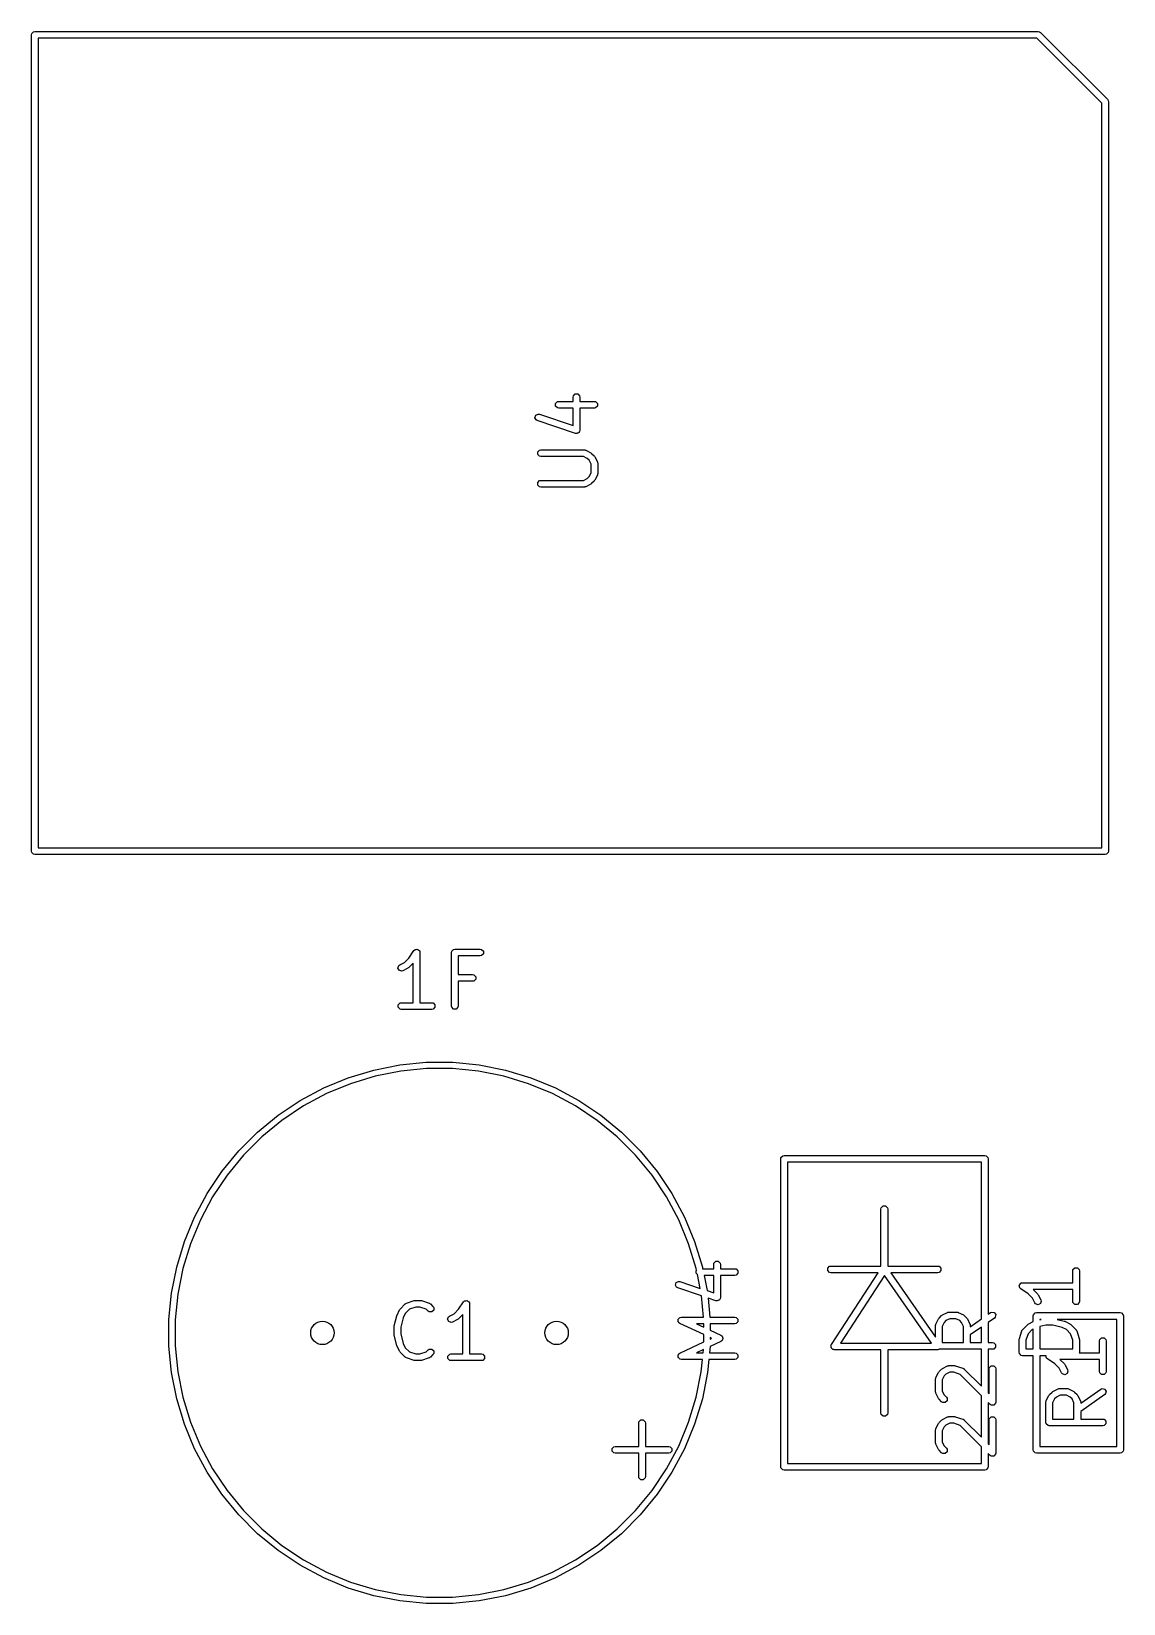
# Model space of a CAD drawing. Header units: inches. Extents: x -1.73 to 1.98, y -0.03 to 4.65.
# Drawn here: x 0.227 to 0.87, y 3.057 to 3.982 of the extents above; entities that cross this region are included whole.
import ezdxf

# ---------------------------------------------------------------- set-up
doc = ezdxf.new("R2010")
doc.units = ezdxf.units.IN
doc.header["$MEASUREMENT"] = 0
doc.layers.add('BLACK', color=250, linetype='CONTINUOUS')

msp = doc.modelspace()

# ---------------------------------------------------------------- linework, layer by layer
at = {"layer": 'BLACK', "linetype": 'CONTINUOUS'}
for p, q in [((0.22739, 3.98031), (0.22754, 3.98107)), ((0.22739, 3.5), (0.22739, 3.98031)), ((0.22754, 3.98107), (0.22861, 3.98213)), ((0.22861, 3.98213), (0.22936, 3.98228)), ((0.22936, 3.98228), (0.81991, 3.98228)), ((0.23133, 3.97835), (0.23133, 3.50197)), ((0.8191, 3.97835), (0.23133, 3.97835)), ((0.85732, 3.94013), (0.8191, 3.97835)), ((0.81991, 3.98228), (0.82067, 3.98213)), ((0.82067, 3.98213), (0.82131, 3.98171)), ((0.82131, 3.98171), (0.86068, 3.94234)), ((0.86068, 3.94234), (0.8611, 3.9417)), ((0.8611, 3.9417), (0.86125, 3.94094)), ((0.86125, 3.94094), (0.86125, 3.5)), ((0.85732, 3.50197), (0.85732, 3.94013)), ((0.54622, 3.76715), (0.54637, 3.76791)), ((0.54622, 3.76462), (0.54622, 3.76715)), ((0.54637, 3.76791), (0.54744, 3.76897)), ((0.54744, 3.76897), (0.54894, 3.76897)), ((0.54894, 3.76897), (0.55001, 3.76791)), ((0.55001, 3.76791), (0.55016, 3.76715)), ((0.55016, 3.76715), (0.55016, 3.76462)), ((0.52373, 3.75502), (0.52421, 3.75645)), ((0.52421, 3.75645), (0.52555, 3.75712)), ((0.52555, 3.75712), (0.52632, 3.75702)), ((0.52632, 3.75702), (0.54622, 3.75039)), ((0.53587, 3.76341), (0.53694, 3.76447)), ((0.53587, 3.7619), (0.53587, 3.76341)), ((0.53694, 3.76084), (0.53587, 3.7619)), ((0.53694, 3.76447), (0.53769, 3.76462)), ((0.53769, 3.76069), (0.53694, 3.76084)), ((0.53769, 3.76462), (0.54622, 3.76462)), ((0.54622, 3.76069), (0.53769, 3.76069)), ((0.54622, 3.75039), (0.54622, 3.76069)), ((0.55016, 3.76462), (0.55869, 3.76462)), ((0.55869, 3.76069), (0.55016, 3.76069)), ((0.55016, 3.76069), (0.55016, 3.74766)), ((0.55869, 3.76462), (0.55944, 3.76447)), ((0.55944, 3.76084), (0.55869, 3.76069)), ((0.55944, 3.76447), (0.56051, 3.76341)), ((0.56051, 3.7619), (0.55944, 3.76084)), ((0.56051, 3.76341), (0.56051, 3.7619)), ((0.5244, 3.75367), (0.52373, 3.75502)), ((0.52507, 3.75329), (0.5244, 3.75367)), ((0.54757, 3.74579), (0.52507, 3.75329)), ((0.54968, 3.74637), (0.54927, 3.74616)), ((0.54978, 3.74667), (0.54968, 3.74637)), ((0.55001, 3.7469), (0.54978, 3.74667)), ((0.55016, 3.74766), (0.55001, 3.7469)), ((0.54833, 3.74569), (0.54757, 3.74579)), ((0.54862, 3.74584), (0.54833, 3.74569)), ((0.54894, 3.74584), (0.54862, 3.74584)), ((0.54927, 3.74616), (0.54894, 3.74584)), ((0.52538, 3.73491), (0.52644, 3.73598)), ((0.52538, 3.7334), (0.52538, 3.73491)), ((0.52644, 3.73234), (0.52538, 3.7334)), ((0.52644, 3.73598), (0.52719, 3.73613)), ((0.52719, 3.73219), (0.52644, 3.73234)), ((0.52719, 3.73613), (0.55269, 3.73613)), ((0.55223, 3.73219), (0.52719, 3.73219)), ((0.55452, 3.73104), (0.55223, 3.73219)), ((0.55269, 3.73613), (0.55279, 3.73611)), ((0.55279, 3.73611), (0.55283, 3.73612)), ((0.55283, 3.73612), (0.55313, 3.73604)), ((0.55313, 3.73604), (0.55344, 3.73598)), ((0.55344, 3.73598), (0.55348, 3.73595)), ((0.55348, 3.73595), (0.55357, 3.73592)), ((0.55357, 3.73592), (0.55657, 3.73442)), ((0.55557, 3.72999), (0.55452, 3.73104)), ((0.55672, 3.72769), (0.55557, 3.72999)), ((0.55657, 3.73442), (0.55682, 3.73423)), ((0.55682, 3.73423), (0.55708, 3.73405)), ((0.55708, 3.73405), (0.55858, 3.73255)), ((0.55858, 3.73255), (0.55876, 3.73229)), ((0.55876, 3.73229), (0.55895, 3.73204)), ((0.55895, 3.73204), (0.56045, 3.72904)), ((0.56045, 3.72904), (0.56048, 3.72894)), ((0.56048, 3.72894), (0.56051, 3.72891)), ((0.56051, 3.72891), (0.56057, 3.7286)), ((0.56057, 3.7286), (0.56065, 3.7283)), ((0.56065, 3.7283), (0.56064, 3.72826)), ((0.56064, 3.72826), (0.56066, 3.72816)), ((0.56066, 3.72816), (0.56066, 3.72216)), ((0.55223, 3.71813), (0.55452, 3.71928)), ((0.55452, 3.71928), (0.55557, 3.72033)), ((0.55557, 3.72033), (0.55672, 3.72262)), ((0.55672, 3.72262), (0.55672, 3.72769)), ((0.56045, 3.72128), (0.55895, 3.71828)), ((0.56048, 3.72137), (0.56045, 3.72128)), ((0.56051, 3.72141), (0.56048, 3.72137)), ((0.56057, 3.72172), (0.56051, 3.72141)), ((0.56065, 3.72202), (0.56057, 3.72172)), ((0.56066, 3.72216), (0.56064, 3.72206)), ((0.56064, 3.72206), (0.56065, 3.72202)), ((0.52538, 3.71691), (0.52644, 3.71798)), ((0.52538, 3.71541), (0.52538, 3.71691)), ((0.52644, 3.71434), (0.52538, 3.71541)), ((0.52644, 3.71798), (0.52719, 3.71813)), ((0.52719, 3.71419), (0.52644, 3.71434)), ((0.52719, 3.71813), (0.55223, 3.71813)), ((0.55269, 3.71419), (0.52719, 3.71419)), ((0.55279, 3.71421), (0.55269, 3.71419)), ((0.55283, 3.7142), (0.55279, 3.71421)), ((0.55313, 3.71428), (0.55283, 3.7142)), ((0.55344, 3.71434), (0.55313, 3.71428)), ((0.55348, 3.71437), (0.55344, 3.71434)), ((0.55357, 3.7144), (0.55348, 3.71437)), ((0.55657, 3.7159), (0.55357, 3.7144)), ((0.55682, 3.71609), (0.55657, 3.7159)), ((0.55708, 3.71627), (0.55682, 3.71609)), ((0.55858, 3.71777), (0.55708, 3.71627)), ((0.55876, 3.71803), (0.55858, 3.71777)), ((0.55895, 3.71828), (0.55876, 3.71803)), ((0.22754, 3.49925), (0.22739, 3.5)), ((0.22861, 3.49818), (0.22754, 3.49925)), ((0.22936, 3.49803), (0.22861, 3.49818)), ((0.85928, 3.49803), (0.22936, 3.49803)), ((0.23133, 3.50197), (0.85732, 3.50197)), ((0.86004, 3.49818), (0.85928, 3.49803)), ((0.8611, 3.49925), (0.86004, 3.49818)), ((0.86125, 3.5), (0.8611, 3.49925)), ((0.44952, 3.43711), (0.45242, 3.44145)), ((0.45242, 3.44145), (0.45296, 3.44199)), ((0.45296, 3.44199), (0.45316, 3.44203)), ((0.45316, 3.44203), (0.4533, 3.44218)), ((0.4533, 3.44218), (0.45387, 3.44218)), ((0.45387, 3.44218), (0.45444, 3.44229)), ((0.45444, 3.44229), (0.4546, 3.44218)), ((0.4546, 3.44218), (0.45481, 3.44218)), ((0.45481, 3.44218), (0.45521, 3.44177)), ((0.45521, 3.44177), (0.45569, 3.44145)), ((0.45569, 3.44145), (0.45573, 3.44126)), ((0.45573, 3.44126), (0.45587, 3.44111)), ((0.45587, 3.44111), (0.45602, 3.44036)), ((0.47458, 3.44036), (0.47473, 3.44111)), ((0.47473, 3.44111), (0.4758, 3.44218)), ((0.4758, 3.44218), (0.47655, 3.44233)), ((0.47655, 3.44233), (0.49155, 3.44233)), ((0.49155, 3.44233), (0.4923, 3.44218)), ((0.4923, 3.44218), (0.49337, 3.44111)), ((0.49337, 3.44111), (0.49337, 3.43961)), ((0.44309, 3.43122), (0.44357, 3.43265)), ((0.44357, 3.43265), (0.44417, 3.43312)), ((0.44417, 3.43312), (0.44689, 3.43448)), ((0.44689, 3.43448), (0.44952, 3.43711)), ((0.45209, 3.43411), (0.44945, 3.43147)), ((0.45209, 3.41083), (0.45209, 3.43411)), ((0.45602, 3.44036), (0.45602, 3.41083)), ((0.47458, 3.40886), (0.47458, 3.44036)), ((0.49155, 3.43839), (0.47852, 3.43839)), ((0.47852, 3.43839), (0.47852, 3.42733)), ((0.4923, 3.43854), (0.49155, 3.43839)), ((0.49337, 3.43961), (0.4923, 3.43854)), ((0.44377, 3.42987), (0.44309, 3.43122)), ((0.44519, 3.4294), (0.44377, 3.42987)), ((0.44594, 3.4296), (0.44519, 3.4294)), ((0.44894, 3.4311), (0.44594, 3.4296)), ((0.44918, 3.43129), (0.44894, 3.4311)), ((0.44945, 3.43147), (0.44918, 3.43129)), ((0.47852, 3.42733), (0.48705, 3.42733)), ((0.48705, 3.42339), (0.47852, 3.42339)), ((0.47852, 3.42339), (0.47852, 3.40886)), ((0.48705, 3.42733), (0.4878, 3.42718)), ((0.4878, 3.42354), (0.48705, 3.42339)), ((0.4878, 3.42718), (0.48887, 3.42611)), ((0.48887, 3.42461), (0.4878, 3.42354)), ((0.48887, 3.42611), (0.48887, 3.42461)), ((0.44324, 3.40962), (0.4443, 3.41068)), ((0.44324, 3.40811), (0.44324, 3.40962)), ((0.4443, 3.40704), (0.44324, 3.40811)), ((0.4443, 3.41068), (0.44506, 3.41083)), ((0.44506, 3.40689), (0.4443, 3.40704)), ((0.44506, 3.41083), (0.45209, 3.41083)), ((0.46305, 3.40689), (0.44506, 3.40689)), ((0.45602, 3.41083), (0.46305, 3.41083)), ((0.46305, 3.41083), (0.46381, 3.41068)), ((0.46381, 3.40704), (0.46305, 3.40689)), ((0.46381, 3.41068), (0.46487, 3.40962)), ((0.46487, 3.40811), (0.46381, 3.40704)), ((0.46487, 3.40962), (0.46487, 3.40811)), ((0.47473, 3.40811), (0.47458, 3.40886)), ((0.4758, 3.40704), (0.47473, 3.40811)), ((0.4773, 3.40704), (0.4758, 3.40704)), ((0.47837, 3.40811), (0.4773, 3.40704)), ((0.47852, 3.40886), (0.47837, 3.40811)), ((0.41384, 3.36666), (0.42881, 3.37121)), ((0.42972, 3.36757), (0.4151, 3.36313)), ((0.42881, 3.37121), (0.44416, 3.37426)), ((0.44471, 3.37055), (0.42972, 3.36757)), ((0.44416, 3.37426), (0.45973, 3.37579)), ((0.45991, 3.37205), (0.44471, 3.37055)), ((0.45973, 3.37579), (0.47538, 3.37579)), ((0.47519, 3.37205), (0.45991, 3.37205)), ((0.4904, 3.37055), (0.47519, 3.37205)), ((0.47538, 3.37579), (0.49095, 3.37426)), ((0.50538, 3.36757), (0.4904, 3.37055)), ((0.49095, 3.37426), (0.5063, 3.37121)), ((0.52001, 3.36313), (0.50538, 3.36757)), ((0.5063, 3.37121), (0.52127, 3.36666)), ((0.38558, 3.3533), (0.39938, 3.36068)), ((0.39938, 3.36068), (0.41384, 3.36666)), ((0.4151, 3.36313), (0.40098, 3.35729)), ((0.53412, 3.35729), (0.52001, 3.36313)), ((0.52127, 3.36666), (0.53573, 3.36068)), ((0.53573, 3.36068), (0.54953, 3.3533)), ((0.37257, 3.34461), (0.38558, 3.3533)), ((0.38751, 3.35008), (0.3748, 3.34159)), ((0.40098, 3.35729), (0.38751, 3.35008)), ((0.5476, 3.35008), (0.53412, 3.35729)), ((0.5603, 3.34159), (0.5476, 3.35008)), ((0.54953, 3.3533), (0.56254, 3.34461)), ((0.36047, 3.33468), (0.37257, 3.34461)), ((0.3748, 3.34159), (0.36299, 3.3319)), ((0.57211, 3.3319), (0.5603, 3.34159)), ((0.56254, 3.34461), (0.57463, 3.33468)), ((0.34941, 3.32361), (0.36047, 3.33468)), ((0.36299, 3.3319), (0.35219, 3.3211)), ((0.58292, 3.3211), (0.57211, 3.3319)), ((0.57463, 3.33468), (0.5857, 3.32361)), ((0.33948, 3.31152), (0.34941, 3.32361)), ((0.35219, 3.3211), (0.34249, 3.30929)), ((0.59261, 3.30929), (0.58292, 3.3211)), ((0.5857, 3.32361), (0.59562, 3.31152)), ((0.66955, 3.32072), (0.67031, 3.32087)), ((0.67031, 3.32087), (0.78842, 3.32087)), ((0.78842, 3.32087), (0.78917, 3.32072)), ((0.33079, 3.29851), (0.33948, 3.31152)), ((0.59562, 3.31152), (0.60432, 3.29851)), ((0.66834, 3.3189), (0.66849, 3.31965)), ((0.66834, 3.1378), (0.66834, 3.3189)), ((0.66849, 3.31965), (0.66955, 3.32072)), ((0.67228, 3.31693), (0.67228, 3.13976)), ((0.78645, 3.31693), (0.67228, 3.31693)), ((0.78645, 3.22471), (0.78645, 3.31693)), ((0.78917, 3.32072), (0.79024, 3.31965)), ((0.79024, 3.31965), (0.79039, 3.3189)), ((0.79039, 3.3189), (0.79039, 3.22747)), ((0.34249, 3.30929), (0.334, 3.29658)), ((0.6011, 3.29658), (0.59261, 3.30929)), ((0.32341, 3.28471), (0.33079, 3.29851)), ((0.334, 3.29658), (0.3268, 3.28311)), ((0.6083, 3.28311), (0.6011, 3.29658)), ((0.60432, 3.29851), (0.61169, 3.28471)), ((0.31742, 3.27025), (0.32341, 3.28471)), ((0.61169, 3.28471), (0.61768, 3.27025)), ((0.72735, 3.28941), (0.7275, 3.29017)), ((0.72735, 3.25588), (0.72735, 3.28941)), ((0.7275, 3.29017), (0.72857, 3.29123)), ((0.72857, 3.29123), (0.73008, 3.29123)), ((0.73008, 3.29123), (0.73114, 3.29017)), ((0.73114, 3.29017), (0.73129, 3.28941)), ((0.73129, 3.28941), (0.73129, 3.25588)), ((0.3268, 3.28311), (0.32095, 3.26899)), ((0.61415, 3.26899), (0.6083, 3.28311)), ((0.31288, 3.25528), (0.31742, 3.27025)), ((0.32095, 3.26899), (0.31652, 3.25437)), ((0.61859, 3.25437), (0.61415, 3.26899)), ((0.61768, 3.27025), (0.62222, 3.25528)), ((0.6289, 3.25684), (0.62905, 3.2576)), ((0.6289, 3.25431), (0.6289, 3.25684)), ((0.62905, 3.2576), (0.63011, 3.25866)), ((0.63011, 3.25866), (0.63162, 3.25866)), ((0.63162, 3.25866), (0.63269, 3.2576)), ((0.63269, 3.2576), (0.63284, 3.25684)), ((0.63284, 3.25684), (0.63284, 3.25431)), ((0.30983, 3.23993), (0.31288, 3.25528)), ((0.31652, 3.25437), (0.31354, 3.23938)), ((0.60688, 3.24613), (0.60823, 3.24681)), ((0.60823, 3.24681), (0.60899, 3.24671)), ((0.61855, 3.2531), (0.61879, 3.25334)), ((0.61855, 3.25159), (0.61855, 3.2531)), ((0.61928, 3.25086), (0.61855, 3.25159)), ((0.61879, 3.25334), (0.61859, 3.25437)), ((0.6209, 3.24274), (0.61928, 3.25086)), ((0.62222, 3.25528), (0.62241, 3.25431)), ((0.62241, 3.25431), (0.6289, 3.25431)), ((0.6289, 3.25038), (0.6232, 3.25038)), ((0.6232, 3.25038), (0.62499, 3.24138)), ((0.6289, 3.24008), (0.6289, 3.25038)), ((0.63284, 3.25431), (0.64137, 3.25431)), ((0.64137, 3.25038), (0.63284, 3.25038)), ((0.63284, 3.25038), (0.63284, 3.23735)), ((0.64137, 3.25431), (0.64212, 3.25416)), ((0.64212, 3.25052), (0.64137, 3.25038)), ((0.64212, 3.25416), (0.64319, 3.2531)), ((0.64319, 3.25159), (0.64212, 3.25052)), ((0.64319, 3.2531), (0.64319, 3.25159)), ((0.696, 3.25467), (0.69707, 3.25573)), ((0.696, 3.25316), (0.696, 3.25467)), ((0.69707, 3.2521), (0.696, 3.25316)), ((0.69707, 3.25573), (0.69782, 3.25588)), ((0.69782, 3.25195), (0.69707, 3.2521)), ((0.69782, 3.25588), (0.72735, 3.25588)), ((0.72569, 3.25195), (0.69782, 3.25195)), ((0.69817, 3.20969), (0.72569, 3.25195)), ((0.72938, 3.25039), (0.70345, 3.21058)), ((0.75706, 3.21058), (0.72938, 3.25039)), ((0.73129, 3.25588), (0.76082, 3.25588)), ((0.76082, 3.25195), (0.73309, 3.25195)), ((0.73309, 3.25195), (0.75948, 3.214)), ((0.76082, 3.25588), (0.76158, 3.25573)), ((0.76158, 3.2521), (0.76082, 3.25195)), ((0.76158, 3.25573), (0.76264, 3.25467)), ((0.76264, 3.25316), (0.76158, 3.2521)), ((0.76264, 3.25467), (0.76264, 3.25316)), ((0.84019, 3.25309), (0.84034, 3.25385)), ((0.84019, 3.24606), (0.84019, 3.25309)), ((0.84034, 3.25385), (0.8414, 3.25491)), ((0.8414, 3.25491), (0.84291, 3.25491)), ((0.84291, 3.25491), (0.84397, 3.25385)), ((0.84397, 3.25385), (0.84412, 3.25309)), ((0.84412, 3.25309), (0.84412, 3.2351)), ((0.3083, 3.22436), (0.30983, 3.23993)), ((0.31354, 3.23938), (0.31204, 3.22418)), ((0.60641, 3.2447), (0.60688, 3.24613)), ((0.60708, 3.24336), (0.60641, 3.2447)), ((0.60775, 3.24298), (0.60708, 3.24336)), ((0.62167, 3.23834), (0.60775, 3.24298)), ((0.60899, 3.24671), (0.6209, 3.24274)), ((0.6229, 3.22582), (0.62167, 3.23834)), ((0.62499, 3.24138), (0.6289, 3.24008)), ((0.80873, 3.24448), (0.80884, 3.24465)), ((0.80884, 3.24391), (0.80873, 3.24448)), ((0.80884, 3.24485), (0.80925, 3.24525)), ((0.80884, 3.24465), (0.80884, 3.24485)), ((0.80884, 3.24334), (0.80884, 3.24391)), ((0.80898, 3.2432), (0.80884, 3.24334)), ((0.80902, 3.243), (0.80898, 3.2432)), ((0.80957, 3.24246), (0.80902, 3.243)), ((0.80925, 3.24525), (0.80956, 3.24573)), ((0.80956, 3.24573), (0.80976, 3.24577)), ((0.8139, 3.23957), (0.80957, 3.24246)), ((0.80976, 3.24577), (0.80991, 3.24591)), ((0.80991, 3.24591), (0.81066, 3.24606)), ((0.81066, 3.24606), (0.84019, 3.24606)), ((0.81654, 3.23693), (0.8139, 3.23957)), ((0.84019, 3.24213), (0.81691, 3.24213)), ((0.81691, 3.24213), (0.81955, 3.23949)), ((0.81955, 3.23949), (0.81972, 3.23922)), ((0.81972, 3.23922), (0.81992, 3.23898)), ((0.81992, 3.23898), (0.82142, 3.23598)), ((0.84019, 3.2351), (0.84019, 3.24213)), ((0.44254, 3.22705), (0.44404, 3.23005)), ((0.44404, 3.23005), (0.44424, 3.2303)), ((0.44424, 3.2303), (0.44441, 3.23056)), ((0.44441, 3.23056), (0.44741, 3.23356)), ((0.44741, 3.23356), (0.44749, 3.23361)), ((0.44987, 3.23045), (0.44742, 3.228)), ((0.44749, 3.23361), (0.44751, 3.23365)), ((0.44751, 3.23365), (0.44779, 3.23381)), ((0.44779, 3.23381), (0.44805, 3.23398)), ((0.44805, 3.23398), (0.4481, 3.23398)), ((0.4481, 3.23398), (0.44818, 3.23403)), ((0.44818, 3.23403), (0.45268, 3.23553)), ((0.45362, 3.2317), (0.44987, 3.23045)), ((0.45268, 3.23553), (0.45299, 3.23557)), ((0.45299, 3.23557), (0.4533, 3.23563)), ((0.4533, 3.23563), (0.4563, 3.23563)), ((0.45598, 3.2317), (0.45362, 3.2317)), ((0.45974, 3.23045), (0.45598, 3.2317)), ((0.4563, 3.23563), (0.45661, 3.23557)), ((0.45661, 3.23557), (0.45693, 3.23553)), ((0.45693, 3.23553), (0.46143, 3.23403)), ((0.46091, 3.22927), (0.45974, 3.23045)), ((0.46155, 3.22885), (0.46091, 3.22927)), ((0.46143, 3.23403), (0.46151, 3.23398)), ((0.46151, 3.23398), (0.46156, 3.23398)), ((0.46306, 3.22885), (0.46155, 3.22885)), ((0.46156, 3.23398), (0.46182, 3.23381)), ((0.46182, 3.23381), (0.46209, 3.23365)), ((0.46209, 3.23365), (0.46211, 3.23361)), ((0.46211, 3.23361), (0.4622, 3.23356)), ((0.4622, 3.23356), (0.46369, 3.23206)), ((0.46412, 3.22991), (0.46306, 3.22885)), ((0.46369, 3.23206), (0.46412, 3.23142)), ((0.46412, 3.23142), (0.46412, 3.22991)), ((0.47613, 3.22778), (0.47877, 3.23042)), ((0.47877, 3.23042), (0.48166, 3.23476)), ((0.48166, 3.23476), (0.4822, 3.2353)), ((0.4822, 3.2353), (0.4824, 3.23534)), ((0.4824, 3.23534), (0.48255, 3.23548)), ((0.48255, 3.23548), (0.48312, 3.23548)), ((0.48312, 3.23548), (0.48368, 3.2356)), ((0.48368, 3.2356), (0.48385, 3.23548)), ((0.48385, 3.23548), (0.48405, 3.23548)), ((0.48405, 3.23548), (0.48446, 3.23508)), ((0.48446, 3.23508), (0.48494, 3.23476)), ((0.48494, 3.23476), (0.48498, 3.23456)), ((0.48498, 3.23456), (0.48512, 3.23442)), ((0.48512, 3.23442), (0.48527, 3.23367)), ((0.48527, 3.23367), (0.48527, 3.20414)), ((0.63025, 3.23548), (0.62556, 3.23704)), ((0.62556, 3.23704), (0.62667, 3.22582)), ((0.63101, 3.23538), (0.63025, 3.23548)), ((0.6313, 3.23553), (0.63101, 3.23538)), ((0.63162, 3.23553), (0.6313, 3.23553)), ((0.63195, 3.23585), (0.63162, 3.23553)), ((0.63236, 3.23606), (0.63195, 3.23585)), ((0.63246, 3.23636), (0.63236, 3.23606)), ((0.63269, 3.23659), (0.63246, 3.23636)), ((0.63284, 3.23735), (0.63269, 3.23659)), ((0.76357, 3.22711), (0.76656, 3.22861)), ((0.76656, 3.22861), (0.76666, 3.22864)), ((0.76666, 3.22864), (0.76669, 3.22867)), ((0.76669, 3.22867), (0.767, 3.22873)), ((0.767, 3.22873), (0.76731, 3.22881)), ((0.76731, 3.22881), (0.76735, 3.2288)), ((0.76735, 3.2288), (0.76745, 3.22882)), ((0.76745, 3.22882), (0.77194, 3.22882)), ((0.77194, 3.22882), (0.77204, 3.2288)), ((0.77204, 3.2288), (0.77208, 3.22881)), ((0.77208, 3.22881), (0.77239, 3.22873)), ((0.77239, 3.22873), (0.7727, 3.22867)), ((0.7727, 3.22867), (0.77273, 3.22864)), ((0.77273, 3.22864), (0.77282, 3.22861)), ((0.77282, 3.22861), (0.77582, 3.22711)), ((0.79039, 3.22747), (0.79181, 3.22846)), ((0.79181, 3.22846), (0.79252, 3.22877)), ((0.79252, 3.22877), (0.794, 3.22851)), ((0.794, 3.22851), (0.79486, 3.22728)), ((0.8179, 3.23422), (0.81654, 3.23693)), ((0.81711, 3.22723), (0.81818, 3.2283)), ((0.81837, 3.23361), (0.8179, 3.23422)), ((0.81818, 3.2283), (0.81893, 3.22844)), ((0.8198, 3.23313), (0.81837, 3.23361)), ((0.81893, 3.22844), (0.86814, 3.22844)), ((0.82114, 3.23381), (0.8198, 3.23313)), ((0.82162, 3.23524), (0.82114, 3.23381)), ((0.82142, 3.23598), (0.82162, 3.23524)), ((0.84034, 3.23434), (0.84019, 3.2351)), ((0.8414, 3.23328), (0.84034, 3.23434)), ((0.84291, 3.23328), (0.8414, 3.23328)), ((0.84397, 3.23434), (0.84291, 3.23328)), ((0.84412, 3.2351), (0.84397, 3.23434)), ((0.86814, 3.22844), (0.8689, 3.2283)), ((0.8689, 3.2283), (0.86996, 3.22723)), ((0.3083, 3.22418), (0.3083, 3.22436)), ((0.3083, 3.20871), (0.3083, 3.22418)), ((0.31204, 3.22418), (0.31204, 3.2089)), ((0.44084, 3.22017), (0.44088, 3.2204)), ((0.44084, 3.21567), (0.44084, 3.22017)), ((0.44088, 3.2204), (0.4409, 3.22064)), ((0.4409, 3.22064), (0.4424, 3.22664)), ((0.4424, 3.22664), (0.44249, 3.22684)), ((0.44249, 3.22684), (0.44254, 3.22705)), ((0.44616, 3.22548), (0.44477, 3.21992)), ((0.44477, 3.21992), (0.44477, 3.21591)), ((0.44742, 3.228), (0.44616, 3.22548)), ((0.47234, 3.22453), (0.47281, 3.22596)), ((0.47301, 3.22318), (0.47234, 3.22453)), ((0.47281, 3.22596), (0.47342, 3.22643)), ((0.47444, 3.2227), (0.47301, 3.22318)), ((0.47342, 3.22643), (0.47613, 3.22778)), ((0.47518, 3.22291), (0.47444, 3.2227)), ((0.47818, 3.22441), (0.47518, 3.22291)), ((0.47843, 3.2246), (0.47818, 3.22441)), ((0.47869, 3.22477), (0.47843, 3.2246)), ((0.48133, 3.22741), (0.47869, 3.22477)), ((0.48133, 3.20414), (0.48133, 3.22741)), ((0.6079, 3.22393), (0.60805, 3.22425)), ((0.60805, 3.22353), (0.6079, 3.22393)), ((0.60805, 3.2246), (0.60836, 3.22491)), ((0.60805, 3.22425), (0.60805, 3.2246)), ((0.60805, 3.22309), (0.60805, 3.22353)), ((0.6083, 3.22285), (0.60805, 3.22309)), ((0.60842, 3.22252), (0.6083, 3.22285)), ((0.60836, 3.22491), (0.60854, 3.2253)), ((0.60904, 3.22206), (0.60842, 3.22252)), ((0.60854, 3.2253), (0.60887, 3.22542)), ((0.60887, 3.22542), (0.60912, 3.22567)), ((0.62306, 3.21552), (0.60904, 3.22206)), ((0.60912, 3.22567), (0.60987, 3.22582)), ((0.60987, 3.22582), (0.6229, 3.22582)), ((0.61874, 3.22188), (0.62306, 3.21986)), ((0.62306, 3.22188), (0.61874, 3.22188)), ((0.62306, 3.21986), (0.62306, 3.22188)), ((0.62667, 3.22582), (0.64137, 3.22582)), ((0.64137, 3.22188), (0.62681, 3.22188)), ((0.62681, 3.22188), (0.62681, 3.21811)), ((0.64137, 3.22582), (0.64212, 3.22567)), ((0.64212, 3.22203), (0.64137, 3.22188)), ((0.64212, 3.22567), (0.64319, 3.2246)), ((0.64319, 3.22309), (0.64212, 3.22203)), ((0.64319, 3.2246), (0.64319, 3.22309)), ((0.75948, 3.22099), (0.75957, 3.2213)), ((0.7595, 3.22095), (0.75948, 3.22099)), ((0.75948, 3.22085), (0.7595, 3.22095)), ((0.75948, 3.214), (0.75948, 3.22085)), ((0.75957, 3.2213), (0.75963, 3.22161)), ((0.75963, 3.22161), (0.75966, 3.22164)), ((0.75966, 3.22164), (0.75969, 3.22173)), ((0.75969, 3.22173), (0.76118, 3.22473)), ((0.76118, 3.22473), (0.76138, 3.22498)), ((0.76138, 3.22498), (0.76155, 3.22524)), ((0.76155, 3.22524), (0.76305, 3.22674)), ((0.76305, 3.22674), (0.76332, 3.22692)), ((0.76332, 3.22692), (0.76357, 3.22711)), ((0.76456, 3.22269), (0.76341, 3.22039)), ((0.76341, 3.22039), (0.76341, 3.21082)), ((0.76561, 3.22373), (0.76456, 3.22269)), ((0.76791, 3.22488), (0.76561, 3.22373)), ((0.77148, 3.22488), (0.76791, 3.22488)), ((0.77378, 3.22373), (0.77148, 3.22488)), ((0.77483, 3.22269), (0.77378, 3.22373)), ((0.77598, 3.22039), (0.77483, 3.22269)), ((0.77582, 3.22711), (0.77607, 3.22692)), ((0.77598, 3.21082), (0.77598, 3.22039)), ((0.77607, 3.22692), (0.77634, 3.22674)), ((0.77634, 3.22674), (0.77784, 3.22524)), ((0.77784, 3.22524), (0.77801, 3.22498)), ((0.77801, 3.22498), (0.7782, 3.22473)), ((0.7782, 3.22473), (0.7797, 3.22173)), ((0.7797, 3.22173), (0.77973, 3.22164)), ((0.77973, 3.22164), (0.77976, 3.22161)), ((0.77976, 3.22161), (0.77982, 3.2213)), ((0.77982, 3.2213), (0.77991, 3.22099)), ((0.77991, 3.22099), (0.77989, 3.22095)), ((0.77989, 3.22095), (0.77991, 3.22085)), ((0.77991, 3.22013), (0.78645, 3.22471)), ((0.77991, 3.22085), (0.77991, 3.22013)), ((0.78645, 3.2199), (0.77991, 3.21533)), ((0.78645, 3.21082), (0.78645, 3.2199)), ((0.79407, 3.22524), (0.79039, 3.22266)), ((0.79039, 3.22266), (0.79039, 3.21082)), ((0.7946, 3.22579), (0.79407, 3.22524)), ((0.79486, 3.22728), (0.7946, 3.22579)), ((0.81077, 3.21849), (0.81377, 3.22149)), ((0.81377, 3.22149), (0.81403, 3.22166)), ((0.81403, 3.22166), (0.81428, 3.22186)), ((0.81428, 3.22186), (0.81696, 3.2232)), ((0.81696, 3.22648), (0.81711, 3.22723)), ((0.81696, 3.2232), (0.81696, 3.22648)), ((0.8209, 3.22451), (0.8209, 3.22431)), ((0.8209, 3.22431), (0.82168, 3.22451)), ((0.82168, 3.22451), (0.8209, 3.22451)), ((0.8244, 3.22113), (0.8209, 3.22025)), ((0.8209, 3.22025), (0.8209, 3.20707)), ((0.82841, 3.22113), (0.8244, 3.22113)), ((0.83397, 3.21974), (0.82841, 3.22113)), ((0.83113, 3.22451), (0.83513, 3.22351)), ((0.86617, 3.22451), (0.83113, 3.22451)), ((0.83649, 3.21848), (0.83397, 3.21974)), ((0.83513, 3.22351), (0.83533, 3.22341)), ((0.83533, 3.22341), (0.83554, 3.22336)), ((0.83554, 3.22336), (0.83854, 3.22186)), ((0.83854, 3.22186), (0.83878, 3.22166)), ((0.83878, 3.22166), (0.83905, 3.22149)), ((0.83905, 3.22149), (0.84205, 3.21849)), ((0.86617, 3.1497), (0.86617, 3.22451)), ((0.86996, 3.22723), (0.87011, 3.22648)), ((0.87011, 3.22648), (0.87011, 3.14774)), ((0.44088, 3.21543), (0.44084, 3.21567)), ((0.4409, 3.21519), (0.44088, 3.21543)), ((0.4424, 3.20919), (0.4409, 3.21519)), ((0.44477, 3.21591), (0.44616, 3.21036)), ((0.44616, 3.21036), (0.44742, 3.20784)), ((0.60904, 3.20463), (0.62306, 3.21118)), ((0.62306, 3.21118), (0.62306, 3.21552)), ((0.6332, 3.21156), (0.6268, 3.20858)), ((0.62681, 3.21811), (0.6332, 3.21513)), ((0.62771, 3.21335), (0.62681, 3.21377)), ((0.62681, 3.21377), (0.62681, 3.21293)), ((0.62681, 3.21293), (0.62771, 3.21335)), ((0.6332, 3.21513), (0.63361, 3.21483)), ((0.63361, 3.21186), (0.6332, 3.21156)), ((0.63361, 3.21483), (0.6337, 3.2148)), ((0.6337, 3.2119), (0.63361, 3.21186)), ((0.6337, 3.2148), (0.63372, 3.21475)), ((0.63372, 3.21195), (0.6337, 3.2119)), ((0.63372, 3.21475), (0.63382, 3.21468)), ((0.63382, 3.21202), (0.63372, 3.21195)), ((0.63382, 3.21468), (0.63405, 3.21405)), ((0.63405, 3.21265), (0.63382, 3.21202)), ((0.63405, 3.21405), (0.63433, 3.21343)), ((0.63433, 3.21326), (0.63405, 3.21265)), ((0.63433, 3.21343), (0.6343, 3.21335)), ((0.6343, 3.21335), (0.63433, 3.21326)), ((0.70345, 3.21058), (0.75706, 3.21058)), ((0.76341, 3.21082), (0.77598, 3.21082)), ((0.77991, 3.21533), (0.77991, 3.21082)), ((0.77991, 3.21082), (0.78645, 3.21082)), ((0.79039, 3.21082), (0.79294, 3.21082)), ((0.79294, 3.21082), (0.7937, 3.21067)), ((0.7937, 3.21067), (0.79476, 3.20961)), ((0.80869, 3.2126), (0.80875, 3.21291)), ((0.80869, 3.2051), (0.80869, 3.2126)), ((0.80875, 3.21291), (0.80879, 3.21322)), ((0.80879, 3.21322), (0.81029, 3.21772)), ((0.81029, 3.21772), (0.81034, 3.21781)), ((0.81034, 3.21785), (0.81051, 3.21811)), ((0.81034, 3.21781), (0.81034, 3.21785)), ((0.81051, 3.21811), (0.81067, 3.21839)), ((0.81067, 3.21839), (0.81071, 3.21841)), ((0.81071, 3.21841), (0.81077, 3.21849)), ((0.81388, 3.21603), (0.81263, 3.21228)), ((0.81263, 3.21228), (0.81263, 3.20707)), ((0.81632, 3.21848), (0.81388, 3.21603)), ((0.81696, 3.2188), (0.81632, 3.21848)), ((0.81696, 3.20707), (0.81696, 3.2188)), ((0.83893, 3.21603), (0.83649, 3.21848)), ((0.84019, 3.21228), (0.83893, 3.21603)), ((0.84019, 3.20707), (0.84019, 3.21228)), ((0.84205, 3.21849), (0.8421, 3.21841)), ((0.8421, 3.21841), (0.84214, 3.21839)), ((0.84214, 3.21839), (0.8423, 3.21811)), ((0.8423, 3.21811), (0.84247, 3.21785)), ((0.84247, 3.21785), (0.84247, 3.21781)), ((0.84247, 3.21781), (0.84252, 3.21772)), ((0.84252, 3.21772), (0.84402, 3.21322)), ((0.84402, 3.21322), (0.84406, 3.21291)), ((0.84406, 3.21291), (0.84412, 3.2126)), ((0.84412, 3.2126), (0.84412, 3.2051)), ((0.85593, 3.21185), (0.85608, 3.21261)), ((0.85593, 3.20482), (0.85593, 3.21185)), ((0.85608, 3.21261), (0.85715, 3.21367)), ((0.85715, 3.21367), (0.85866, 3.21367)), ((0.85866, 3.21367), (0.85972, 3.21261)), ((0.85972, 3.21261), (0.85987, 3.21185)), ((0.85987, 3.21185), (0.85987, 3.19386)), ((0.30983, 3.19314), (0.3083, 3.20871)), ((0.31204, 3.2089), (0.31354, 3.19369)), ((0.44249, 3.209), (0.4424, 3.20919)), ((0.44254, 3.20879), (0.44249, 3.209)), ((0.44404, 3.20579), (0.44254, 3.20879)), ((0.44424, 3.20554), (0.44404, 3.20579)), ((0.44441, 3.20528), (0.44424, 3.20554)), ((0.44741, 3.20228), (0.44441, 3.20528)), ((0.44749, 3.20222), (0.44741, 3.20228)), ((0.44742, 3.20784), (0.44987, 3.20539)), ((0.44751, 3.20218), (0.44749, 3.20222)), ((0.44779, 3.20203), (0.44751, 3.20218)), ((0.44805, 3.20185), (0.44779, 3.20203)), ((0.4481, 3.20185), (0.44805, 3.20185)), ((0.44818, 3.2018), (0.4481, 3.20185)), ((0.45268, 3.2003), (0.44818, 3.2018)), ((0.44987, 3.20539), (0.45362, 3.20414)), ((0.45362, 3.20414), (0.45598, 3.20414)), ((0.45598, 3.20414), (0.45974, 3.20539)), ((0.46143, 3.2018), (0.45693, 3.2003)), ((0.45974, 3.20539), (0.46091, 3.20656)), ((0.46091, 3.20656), (0.46155, 3.20699)), ((0.46151, 3.20185), (0.46143, 3.2018)), ((0.46156, 3.20185), (0.46151, 3.20185)), ((0.46155, 3.20699), (0.46306, 3.20699)), ((0.46182, 3.20203), (0.46156, 3.20185)), ((0.46209, 3.20218), (0.46182, 3.20203)), ((0.46211, 3.20222), (0.46209, 3.20218)), ((0.4622, 3.20228), (0.46211, 3.20222)), ((0.46369, 3.20378), (0.4622, 3.20228)), ((0.46306, 3.20699), (0.46412, 3.20592)), ((0.46412, 3.20442), (0.46369, 3.20378)), ((0.46412, 3.20592), (0.46412, 3.20442)), ((0.47248, 3.20292), (0.47355, 3.20399)), ((0.47248, 3.20142), (0.47248, 3.20292)), ((0.47355, 3.20035), (0.47248, 3.20142)), ((0.47355, 3.20399), (0.4743, 3.20414)), ((0.4743, 3.20414), (0.48133, 3.20414)), ((0.48527, 3.20414), (0.4923, 3.20414)), ((0.4923, 3.20414), (0.49305, 3.20399)), ((0.49305, 3.20399), (0.49412, 3.20292)), ((0.49412, 3.20142), (0.49305, 3.20035)), ((0.49412, 3.20292), (0.49412, 3.20142)), ((0.6079, 3.20276), (0.60805, 3.20317)), ((0.60805, 3.20245), (0.6079, 3.20276)), ((0.60805, 3.2036), (0.6083, 3.20385)), ((0.60805, 3.20317), (0.60805, 3.2036)), ((0.60805, 3.2021), (0.60805, 3.20245)), ((0.60836, 3.20179), (0.60805, 3.2021)), ((0.6083, 3.20385), (0.60842, 3.20418)), ((0.60854, 3.2014), (0.60836, 3.20179)), ((0.60842, 3.20418), (0.60904, 3.20463)), ((0.60887, 3.20128), (0.60854, 3.2014)), ((0.60912, 3.20103), (0.60887, 3.20128)), ((0.60987, 3.20088), (0.60912, 3.20103)), ((0.62227, 3.20088), (0.60987, 3.20088)), ((0.62285, 3.20673), (0.61874, 3.20482)), ((0.61874, 3.20482), (0.62266, 3.20482)), ((0.62157, 3.19369), (0.62227, 3.20088)), ((0.62266, 3.20482), (0.62285, 3.20673)), ((0.62604, 3.20088), (0.62528, 3.19314)), ((0.64137, 3.20088), (0.62604, 3.20088)), ((0.6268, 3.20858), (0.62643, 3.20482)), ((0.62643, 3.20482), (0.64137, 3.20482)), ((0.64137, 3.20482), (0.64212, 3.20467)), ((0.64212, 3.20103), (0.64137, 3.20088)), ((0.64212, 3.20467), (0.64319, 3.2036)), ((0.64319, 3.2021), (0.64212, 3.20103)), ((0.64319, 3.2036), (0.64319, 3.2021)), ((0.69789, 3.20898), (0.698, 3.20927)), ((0.698, 3.20843), (0.69789, 3.20898)), ((0.698, 3.20937), (0.69807, 3.20944)), ((0.698, 3.20927), (0.698, 3.20937)), ((0.698, 3.20786), (0.698, 3.20843)), ((0.69816, 3.20771), (0.698, 3.20786)), ((0.69807, 3.20944), (0.69817, 3.20969)), ((0.6982, 3.2075), (0.69816, 3.20771)), ((0.69867, 3.20719), (0.6982, 3.2075)), ((0.69907, 3.2068), (0.69867, 3.20719)), ((0.69938, 3.20674), (0.69907, 3.2068)), ((0.69946, 3.20668), (0.69938, 3.20674)), ((0.69956, 3.2067), (0.69946, 3.20668)), ((0.69982, 3.20665), (0.69956, 3.2067)), ((0.72735, 3.20665), (0.69982, 3.20665)), ((0.72735, 3.16931), (0.72735, 3.20665)), ((0.76082, 3.20665), (0.73129, 3.20665)), ((0.73129, 3.20665), (0.73129, 3.16931)), ((0.76114, 3.20671), (0.76082, 3.20665)), ((0.76124, 3.20669), (0.76114, 3.20671)), ((0.76132, 3.20675), (0.76124, 3.20669)), ((0.76158, 3.2068), (0.76132, 3.20675)), ((0.76167, 3.20689), (0.76158, 3.2068)), ((0.78645, 3.20689), (0.76167, 3.20689)), ((0.78645, 3.18513), (0.78645, 3.20689)), ((0.79294, 3.20689), (0.79039, 3.20689)), ((0.79039, 3.20689), (0.79039, 3.1812)), ((0.7937, 3.20703), (0.79294, 3.20689)), ((0.79476, 3.2081), (0.7937, 3.20703)), ((0.79476, 3.20961), (0.79476, 3.2081)), ((0.80884, 3.20435), (0.80869, 3.2051)), ((0.80991, 3.20328), (0.80884, 3.20435)), ((0.81066, 3.20313), (0.80991, 3.20328)), ((0.81696, 3.20313), (0.81066, 3.20313)), ((0.81263, 3.20707), (0.81696, 3.20707)), ((0.81696, 3.14774), (0.81696, 3.20313)), ((0.8209, 3.20707), (0.84019, 3.20707)), ((0.8245, 3.20313), (0.8209, 3.20313)), ((0.8209, 3.20313), (0.8209, 3.1497)), ((0.82459, 3.20267), (0.8245, 3.20313)), ((0.82459, 3.2021), (0.82459, 3.20267)), ((0.82473, 3.20196), (0.82459, 3.2021)), ((0.82477, 3.20176), (0.82473, 3.20196)), ((0.82531, 3.20122), (0.82477, 3.20176)), ((0.82965, 3.19833), (0.82531, 3.20122)), ((0.85593, 3.20089), (0.83266, 3.20089)), ((0.83266, 3.20089), (0.8353, 3.19825)), ((0.84412, 3.2051), (0.84407, 3.20482)), ((0.84407, 3.20482), (0.85593, 3.20482)), ((0.85593, 3.19386), (0.85593, 3.20089)), ((0.31288, 3.17779), (0.30983, 3.19314)), ((0.31354, 3.19369), (0.31652, 3.1787)), ((0.45299, 3.20026), (0.45268, 3.2003)), ((0.4533, 3.2002), (0.45299, 3.20026)), ((0.4563, 3.2002), (0.4533, 3.2002)), ((0.45661, 3.20026), (0.4563, 3.2002)), ((0.45693, 3.2003), (0.45661, 3.20026)), ((0.4743, 3.2002), (0.47355, 3.20035)), ((0.4923, 3.2002), (0.4743, 3.2002)), ((0.49305, 3.20035), (0.4923, 3.2002)), ((0.61859, 3.1787), (0.62157, 3.19369)), ((0.62528, 3.19314), (0.62222, 3.17779)), ((0.75969, 3.19024), (0.76118, 3.19324)), ((0.76118, 3.19324), (0.76138, 3.19349)), ((0.76138, 3.19349), (0.76155, 3.19375)), ((0.76155, 3.19375), (0.76305, 3.19525)), ((0.76305, 3.19525), (0.76332, 3.19542)), ((0.76332, 3.19542), (0.76357, 3.19562)), ((0.76357, 3.19562), (0.76656, 3.19712)), ((0.76561, 3.19224), (0.76456, 3.19119)), ((0.76791, 3.19339), (0.76561, 3.19224)), ((0.76656, 3.19712), (0.76666, 3.19714)), ((0.76666, 3.19714), (0.76669, 3.19717)), ((0.76669, 3.19717), (0.767, 3.19724)), ((0.767, 3.19724), (0.76731, 3.19732)), ((0.76731, 3.19732), (0.76735, 3.1973)), ((0.76735, 3.1973), (0.76745, 3.19732)), ((0.76745, 3.19732), (0.77044, 3.19732)), ((0.77013, 3.19339), (0.76791, 3.19339)), ((0.77388, 3.19213), (0.77013, 3.19339)), ((0.77044, 3.19732), (0.77075, 3.19726)), ((0.77075, 3.19726), (0.77107, 3.19722)), ((0.77107, 3.19722), (0.77557, 3.19572)), ((0.78645, 3.17957), (0.77388, 3.19213)), ((0.77557, 3.19572), (0.77565, 3.19567)), ((0.77565, 3.19567), (0.7757, 3.19567)), ((0.7757, 3.19567), (0.77596, 3.1955)), ((0.77596, 3.1955), (0.77623, 3.19534)), ((0.77623, 3.19534), (0.77625, 3.1953)), ((0.77625, 3.1953), (0.77634, 3.19525)), ((0.77634, 3.19525), (0.78645, 3.18513)), ((0.79097, 3.19536), (0.79112, 3.19611)), ((0.79097, 3.18061), (0.79097, 3.19536)), ((0.79112, 3.19611), (0.79219, 3.19717)), ((0.79219, 3.19717), (0.7937, 3.19717)), ((0.7937, 3.19717), (0.79476, 3.19611)), ((0.79476, 3.19611), (0.79491, 3.19536)), ((0.79491, 3.19536), (0.79491, 3.17586)), ((0.83229, 3.19569), (0.82965, 3.19833)), ((0.83364, 3.19298), (0.83229, 3.19569)), ((0.83412, 3.19237), (0.83364, 3.19298)), ((0.83554, 3.19189), (0.83412, 3.19237)), ((0.8353, 3.19825), (0.83547, 3.19798)), ((0.83547, 3.19798), (0.83567, 3.19774)), ((0.83689, 3.19257), (0.83554, 3.19189)), ((0.83567, 3.19774), (0.83717, 3.19474)), ((0.83737, 3.194), (0.83689, 3.19257)), ((0.83717, 3.19474), (0.83737, 3.194)), ((0.85608, 3.1931), (0.85593, 3.19386)), ((0.85715, 3.19204), (0.85608, 3.1931)), ((0.85866, 3.19204), (0.85715, 3.19204)), ((0.85972, 3.1931), (0.85866, 3.19204)), ((0.85987, 3.19386), (0.85972, 3.1931)), ((0.75948, 3.1895), (0.75957, 3.1898)), ((0.7595, 3.18945), (0.75948, 3.1895)), ((0.75948, 3.18936), (0.7595, 3.18945)), ((0.75948, 3.18186), (0.75948, 3.18936)), ((0.75957, 3.1898), (0.75963, 3.19011)), ((0.75963, 3.19011), (0.75966, 3.19014)), ((0.75966, 3.19014), (0.75969, 3.19024)), ((0.76456, 3.19119), (0.76341, 3.18889)), ((0.76341, 3.18889), (0.76341, 3.18232)), ((0.76341, 3.18232), (0.76456, 3.18002)), ((0.82828, 3.18192), (0.82853, 3.18212)), ((0.82853, 3.18212), (0.83153, 3.18362)), ((0.83153, 3.18362), (0.83162, 3.18364)), ((0.83162, 3.18364), (0.83165, 3.18368)), ((0.83165, 3.18368), (0.83196, 3.18374)), ((0.83196, 3.18374), (0.83227, 3.18382)), ((0.83227, 3.18382), (0.83231, 3.18381)), ((0.83231, 3.18381), (0.83241, 3.18383)), ((0.83241, 3.18383), (0.83691, 3.18383)), ((0.83691, 3.18383), (0.837, 3.18381)), ((0.837, 3.18381), (0.83704, 3.18382)), ((0.83704, 3.18382), (0.83735, 3.18374)), ((0.83735, 3.18374), (0.83766, 3.18368)), ((0.83766, 3.18368), (0.83769, 3.18364)), ((0.83769, 3.18364), (0.83779, 3.18362)), ((0.83779, 3.18362), (0.84079, 3.18212)), ((0.84079, 3.18212), (0.84103, 3.18192)), ((0.84487, 3.17514), (0.85677, 3.18347)), ((0.85677, 3.18347), (0.85748, 3.18378)), ((0.85748, 3.18378), (0.85896, 3.18352)), ((0.85896, 3.18352), (0.85982, 3.18228)), ((0.85982, 3.18228), (0.85956, 3.1808)), ((0.31742, 3.16282), (0.31288, 3.17779)), ((0.31652, 3.1787), (0.32095, 3.16408)), ((0.61415, 3.16408), (0.61859, 3.1787)), ((0.62222, 3.17779), (0.61768, 3.16282)), ((0.7595, 3.18176), (0.75948, 3.18186)), ((0.75948, 3.18172), (0.7595, 3.18176)), ((0.75957, 3.18141), (0.75948, 3.18172)), ((0.75963, 3.1811), (0.75957, 3.18141)), ((0.75966, 3.18107), (0.75963, 3.1811)), ((0.75969, 3.18098), (0.75966, 3.18107)), ((0.76118, 3.17798), (0.75969, 3.18098)), ((0.76138, 3.17773), (0.76118, 3.17798)), ((0.76155, 3.17747), (0.76138, 3.17773)), ((0.76305, 3.17597), (0.76155, 3.17747)), ((0.76369, 3.17554), (0.76305, 3.17597)), ((0.7652, 3.17554), (0.76369, 3.17554)), ((0.76456, 3.18002), (0.76584, 3.17875)), ((0.76626, 3.1766), (0.7652, 3.17554)), ((0.76584, 3.17875), (0.76626, 3.17811)), ((0.76626, 3.17811), (0.76626, 3.1766)), ((0.78645, 3.15514), (0.78645, 3.17957)), ((0.79039, 3.1812), (0.79097, 3.18061)), ((0.79155, 3.17447), (0.79039, 3.17563)), ((0.79039, 3.17563), (0.79039, 3.1512)), ((0.79219, 3.17404), (0.79155, 3.17447)), ((0.7937, 3.17404), (0.79219, 3.17404)), ((0.79476, 3.1751), (0.7937, 3.17404)), ((0.79491, 3.17586), (0.79476, 3.1751)), ((0.82444, 3.176), (0.82453, 3.1763)), ((0.82446, 3.17595), (0.82444, 3.176)), ((0.82444, 3.17586), (0.82446, 3.17595)), ((0.82444, 3.16386), (0.82444, 3.17586)), ((0.82453, 3.1763), (0.82459, 3.17661)), ((0.82459, 3.17661), (0.82462, 3.17664)), ((0.82462, 3.17664), (0.82465, 3.17674)), ((0.82465, 3.17674), (0.82615, 3.17974)), ((0.82615, 3.17974), (0.82634, 3.17999)), ((0.82634, 3.17999), (0.82651, 3.18025)), ((0.82651, 3.18025), (0.82801, 3.18175)), ((0.82801, 3.18175), (0.82828, 3.18192)), ((0.82952, 3.17769), (0.82837, 3.17539)), ((0.82837, 3.17539), (0.82837, 3.16583)), ((0.83057, 3.17874), (0.82952, 3.17769)), ((0.83287, 3.17989), (0.83057, 3.17874)), ((0.83644, 3.17989), (0.83287, 3.17989)), ((0.83874, 3.17874), (0.83644, 3.17989)), ((0.83979, 3.17769), (0.83874, 3.17874)), ((0.84094, 3.17539), (0.83979, 3.17769)), ((0.84094, 3.16583), (0.84094, 3.17539)), ((0.84103, 3.18192), (0.8413, 3.18175)), ((0.8413, 3.18175), (0.8428, 3.18025)), ((0.8428, 3.18025), (0.84297, 3.17999)), ((0.84297, 3.17999), (0.84317, 3.17974)), ((0.84317, 3.17974), (0.84466, 3.17674)), ((0.84466, 3.17674), (0.84469, 3.17664)), ((0.84469, 3.17664), (0.84472, 3.17661)), ((0.84472, 3.17661), (0.84478, 3.1763)), ((0.84478, 3.1763), (0.84487, 3.176)), ((0.84487, 3.176), (0.84485, 3.17595)), ((0.84485, 3.17595), (0.84487, 3.17586)), ((0.85903, 3.18024), (0.84487, 3.17033)), ((0.84487, 3.17586), (0.84487, 3.17514)), ((0.85956, 3.1808), (0.85903, 3.18024)), ((0.32095, 3.16408), (0.3268, 3.14997)), ((0.58475, 3.16348), (0.5849, 3.16424)), ((0.5849, 3.16424), (0.58596, 3.1653)), ((0.58596, 3.1653), (0.58747, 3.1653)), ((0.58747, 3.1653), (0.58853, 3.16424)), ((0.58853, 3.16424), (0.58868, 3.16348)), ((0.6083, 3.14997), (0.61415, 3.16408)), ((0.7275, 3.16856), (0.72735, 3.16931)), ((0.72857, 3.1675), (0.7275, 3.16856)), ((0.73008, 3.1675), (0.72857, 3.1675)), ((0.73114, 3.16856), (0.73008, 3.1675)), ((0.73129, 3.16931), (0.73114, 3.16856)), ((0.76138, 3.16349), (0.76155, 3.16375)), ((0.76155, 3.16375), (0.76305, 3.16525)), ((0.76305, 3.16525), (0.76332, 3.16543)), ((0.76332, 3.16543), (0.76357, 3.16562)), ((0.76357, 3.16562), (0.76656, 3.16712)), ((0.76656, 3.16712), (0.76666, 3.16715)), ((0.76666, 3.16715), (0.76669, 3.16718)), ((0.76669, 3.16718), (0.767, 3.16724)), ((0.767, 3.16724), (0.76731, 3.16732)), ((0.76731, 3.16732), (0.76735, 3.16731)), ((0.76735, 3.16731), (0.76745, 3.16733)), ((0.76745, 3.16733), (0.77044, 3.16733)), ((0.77044, 3.16733), (0.77075, 3.16727)), ((0.77075, 3.16727), (0.77107, 3.16723)), ((0.77107, 3.16723), (0.77557, 3.16573)), ((0.77557, 3.16573), (0.77565, 3.16568)), ((0.77565, 3.16568), (0.7757, 3.16568)), ((0.7757, 3.16568), (0.77596, 3.1655)), ((0.77596, 3.1655), (0.77623, 3.16535)), ((0.77623, 3.16535), (0.77625, 3.16531)), ((0.77625, 3.16531), (0.77634, 3.16525)), ((0.77634, 3.16525), (0.78645, 3.15514)), ((0.79097, 3.16536), (0.79112, 3.16611)), ((0.79097, 3.15061), (0.79097, 3.16536)), ((0.79112, 3.16611), (0.79219, 3.16718)), ((0.79219, 3.16718), (0.7937, 3.16718)), ((0.7937, 3.16718), (0.79476, 3.16611)), ((0.79476, 3.16611), (0.79491, 3.16536)), ((0.79491, 3.16536), (0.79491, 3.14586)), ((0.82459, 3.16311), (0.82444, 3.16386)), ((0.82837, 3.16583), (0.84094, 3.16583)), ((0.84487, 3.17033), (0.84487, 3.16583)), ((0.84487, 3.16583), (0.8579, 3.16583)), ((0.8579, 3.16583), (0.85866, 3.16568)), ((0.85866, 3.16568), (0.85972, 3.16461)), ((0.85972, 3.16461), (0.85972, 3.16311)), ((0.32341, 3.14836), (0.31742, 3.16282)), ((0.58475, 3.1497), (0.58475, 3.16348)), ((0.58868, 3.16348), (0.58868, 3.1497)), ((0.61768, 3.16282), (0.61169, 3.14836)), ((0.75948, 3.1595), (0.75957, 3.1598)), ((0.7595, 3.15946), (0.75948, 3.1595)), ((0.75948, 3.15936), (0.7595, 3.15946)), ((0.75948, 3.15186), (0.75948, 3.15936)), ((0.75957, 3.1598), (0.75963, 3.16011)), ((0.75963, 3.16011), (0.75966, 3.16015)), ((0.75966, 3.16015), (0.75969, 3.16024)), ((0.75969, 3.16024), (0.76118, 3.16324)), ((0.76118, 3.16324), (0.76138, 3.16349)), ((0.76456, 3.16119), (0.76341, 3.1589)), ((0.76341, 3.1589), (0.76341, 3.15233)), ((0.76561, 3.16224), (0.76456, 3.16119)), ((0.76791, 3.16339), (0.76561, 3.16224)), ((0.77013, 3.16339), (0.76791, 3.16339)), ((0.77388, 3.16214), (0.77013, 3.16339)), ((0.78645, 3.14957), (0.77388, 3.16214)), ((0.82565, 3.16204), (0.82459, 3.16311)), ((0.82641, 3.16189), (0.82565, 3.16204)), ((0.8579, 3.16189), (0.82641, 3.16189)), ((0.85866, 3.16204), (0.8579, 3.16189)), ((0.85972, 3.16311), (0.85866, 3.16204)), ((0.33079, 3.13456), (0.32341, 3.14836)), ((0.3268, 3.14997), (0.334, 3.13649)), ((0.56915, 3.14849), (0.57021, 3.14955)), ((0.56915, 3.14698), (0.56915, 3.14849)), ((0.57021, 3.14592), (0.56915, 3.14698)), ((0.57021, 3.14955), (0.57097, 3.1497)), ((0.57097, 3.14577), (0.57021, 3.14592)), ((0.57097, 3.1497), (0.58475, 3.1497)), ((0.58475, 3.14577), (0.57097, 3.14577)), ((0.58475, 3.13199), (0.58475, 3.14577)), ((0.58868, 3.1497), (0.60246, 3.1497)), ((0.60246, 3.14577), (0.58868, 3.14577)), ((0.58868, 3.14577), (0.58868, 3.13199)), ((0.6011, 3.13649), (0.6083, 3.14997)), ((0.60246, 3.1497), (0.60322, 3.14955)), ((0.60322, 3.14592), (0.60246, 3.14577)), ((0.60322, 3.14955), (0.60428, 3.14849)), ((0.60428, 3.14698), (0.60322, 3.14592)), ((0.60428, 3.14849), (0.60428, 3.14698)), ((0.61169, 3.14836), (0.60432, 3.13456)), ((0.7595, 3.15176), (0.75948, 3.15186)), ((0.75948, 3.15172), (0.7595, 3.15176)), ((0.75957, 3.15142), (0.75948, 3.15172)), ((0.75963, 3.15111), (0.75957, 3.15142)), ((0.75966, 3.15108), (0.75963, 3.15111)), ((0.75969, 3.15098), (0.75966, 3.15108)), ((0.76118, 3.14798), (0.75969, 3.15098)), ((0.76138, 3.14773), (0.76118, 3.14798)), ((0.76155, 3.14747), (0.76138, 3.14773)), ((0.76305, 3.14597), (0.76155, 3.14747)), ((0.76369, 3.14554), (0.76305, 3.14597)), ((0.76341, 3.15233), (0.76456, 3.15003)), ((0.7652, 3.14554), (0.76369, 3.14554)), ((0.76456, 3.15003), (0.76584, 3.14875)), ((0.76626, 3.14661), (0.7652, 3.14554)), ((0.76584, 3.14875), (0.76626, 3.14811)), ((0.76626, 3.14811), (0.76626, 3.14661)), ((0.78645, 3.13976), (0.78645, 3.14957)), ((0.79039, 3.1512), (0.79097, 3.15061)), ((0.79155, 3.14447), (0.79039, 3.14563)), ((0.79039, 3.14563), (0.79039, 3.1378)), ((0.79476, 3.14511), (0.7937, 3.14404)), ((0.79491, 3.14586), (0.79476, 3.14511)), ((0.81711, 3.14698), (0.81696, 3.14774)), ((0.81818, 3.14592), (0.81711, 3.14698)), ((0.81893, 3.14577), (0.81818, 3.14592)), ((0.86814, 3.14577), (0.81893, 3.14577)), ((0.8209, 3.1497), (0.86617, 3.1497)), ((0.8689, 3.14592), (0.86814, 3.14577)), ((0.86996, 3.14698), (0.8689, 3.14592)), ((0.87011, 3.14774), (0.86996, 3.14698)), ((0.334, 3.13649), (0.34249, 3.12379)), ((0.59261, 3.12379), (0.6011, 3.13649)), ((0.66849, 3.13704), (0.66834, 3.1378)), ((0.66955, 3.13598), (0.66849, 3.13704)), ((0.67031, 3.13583), (0.66955, 3.13598)), ((0.78842, 3.13583), (0.67031, 3.13583)), ((0.67228, 3.13976), (0.78645, 3.13976)), ((0.78917, 3.13598), (0.78842, 3.13583)), ((0.79024, 3.13704), (0.78917, 3.13598)), ((0.79039, 3.1378), (0.79024, 3.13704)), ((0.79219, 3.14404), (0.79155, 3.14447)), ((0.7937, 3.14404), (0.79219, 3.14404)), ((0.33948, 3.12155), (0.33079, 3.13456)), ((0.5849, 3.13123), (0.58475, 3.13199)), ((0.58596, 3.13017), (0.5849, 3.13123)), ((0.58747, 3.13017), (0.58596, 3.13017)), ((0.58853, 3.13123), (0.58747, 3.13017)), ((0.58868, 3.13199), (0.58853, 3.13123)), ((0.60432, 3.13456), (0.59562, 3.12155)), ((0.34941, 3.10946), (0.33948, 3.12155)), ((0.34249, 3.12379), (0.35219, 3.11197)), ((0.58292, 3.11197), (0.59261, 3.12379)), ((0.59562, 3.12155), (0.5857, 3.10946)), ((0.36047, 3.09839), (0.34941, 3.10946)), ((0.35219, 3.11197), (0.36299, 3.10117)), ((0.57211, 3.10117), (0.58292, 3.11197)), ((0.5857, 3.10946), (0.57463, 3.09839)), ((0.36299, 3.10117), (0.3748, 3.09148)), ((0.5603, 3.09148), (0.57211, 3.10117)), ((0.37257, 3.08846), (0.36047, 3.09839)), ((0.3748, 3.09148), (0.38751, 3.08299)), ((0.5476, 3.08299), (0.5603, 3.09148)), ((0.57463, 3.09839), (0.56254, 3.08846)), ((0.38558, 3.07977), (0.37257, 3.08846)), ((0.38751, 3.08299), (0.40098, 3.07578)), ((0.53412, 3.07578), (0.5476, 3.08299)), ((0.56254, 3.08846), (0.54953, 3.07977)), ((0.39938, 3.0724), (0.38558, 3.07977)), ((0.41384, 3.06641), (0.39938, 3.0724)), ((0.40098, 3.07578), (0.4151, 3.06994)), ((0.52001, 3.06994), (0.53412, 3.07578)), ((0.53573, 3.0724), (0.52127, 3.06641)), ((0.54953, 3.07977), (0.53573, 3.0724)), ((0.42881, 3.06187), (0.41384, 3.06641)), ((0.4151, 3.06994), (0.42972, 3.0655)), ((0.44416, 3.05881), (0.42881, 3.06187)), ((0.42972, 3.0655), (0.44471, 3.06252)), ((0.44471, 3.06252), (0.45991, 3.06102)), ((0.47519, 3.06102), (0.4904, 3.06252)), ((0.4904, 3.06252), (0.50538, 3.0655)), ((0.5063, 3.06187), (0.49095, 3.05881)), ((0.50538, 3.0655), (0.52001, 3.06994)), ((0.52127, 3.06641), (0.5063, 3.06187)), ((0.45973, 3.05728), (0.44416, 3.05881)), ((0.47538, 3.05728), (0.45973, 3.05728)), ((0.45991, 3.06102), (0.47519, 3.06102)), ((0.49095, 3.05881), (0.47538, 3.05728))]:
    msp.add_line(p, q, dxfattribs=at)
at = {"layer": 'BLACK'}
for centre in [(0.39865, 3.21654), (0.39865, 3.21654), (0.53645, 3.21654), (0.53645, 3.21654)]:
    msp.add_circle(centre, 0.00689, dxfattribs=at)

doc.saveas('drawing.dxf')
